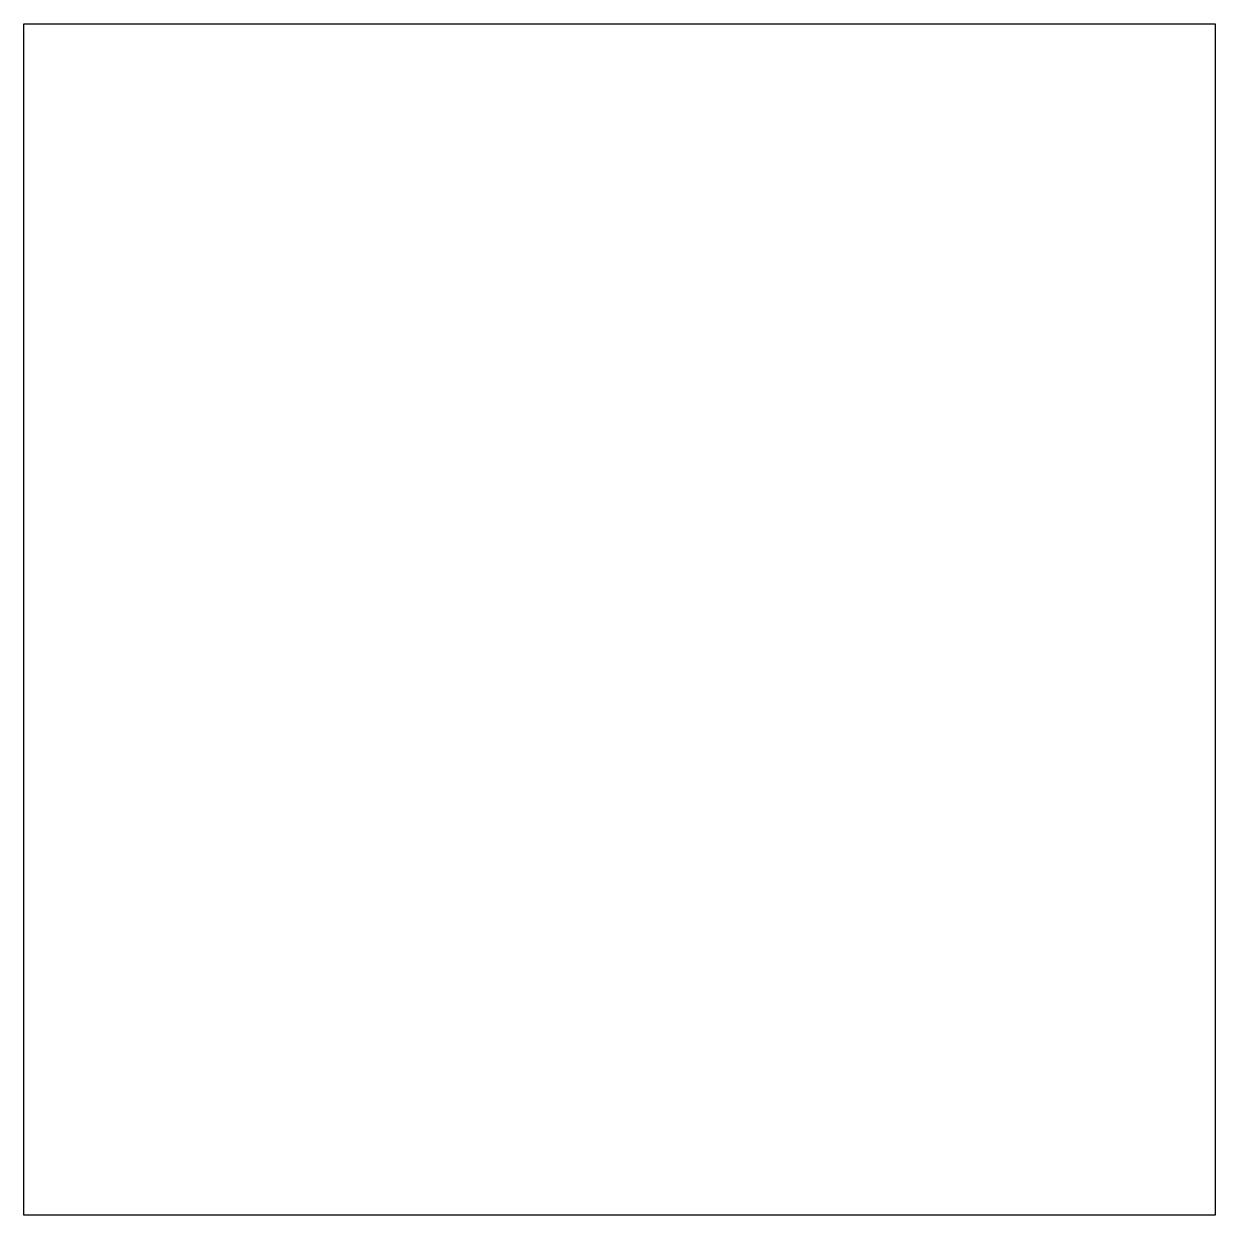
# Model space of a CAD drawing. Header units: millimetres. Extents: x 13.6 to 63.6, y 13.6 to 63.6.
import ezdxf

# ---------------------------------------------------------------- set-up
doc = ezdxf.new("R2010")
doc.units = ezdxf.units.MM
doc.layers.get('0').update_dxf_attribs({"linetype": 'CONTINUOUS'})

msp = doc.modelspace()

# ---------------------------------------------------------------- linework, layer by layer
msp.add_lwpolyline([(63.632, 63.622), (63.632, 13.622), (13.632, 13.622), (13.632, 63.622)], close=True)
msp.add_lwpolyline([(63.632, 63.622), (63.632, 13.622), (13.632, 13.622), (13.632, 63.622)], close=True)

doc.saveas('drawing.dxf')
